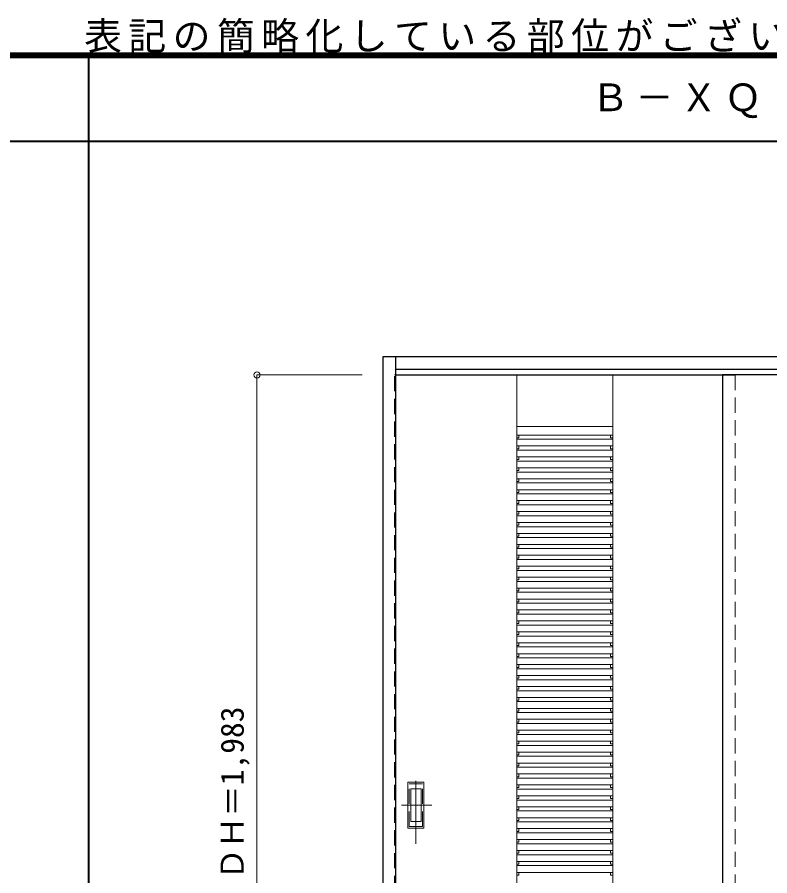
# Model space of a CAD drawing. Units: millimetres, scale not verified. Extents: x -6000 to 5700, y -4307 to 4260.
# Drawn here: x 2725 to 4515, y 2218 to 4260 of the extents above; entities that cross this region are included whole.
import ezdxf
from ezdxf.enums import TextEntityAlignment as Align

# ---------------------------------------------------------------- set-up
doc = ezdxf.new("R2010")
doc.units = ezdxf.units.MM
doc.header["$LTSCALE"] = 30
doc.header["$PDMODE"] = 32
doc.header["$PDSIZE"] = 15
doc.linetypes.add('CHAIN1', pattern=[8, 5, -1, 1, -1])
doc.linetypes.add('DASHED1', pattern=[1.8, 1.2, -0.6])
for name, color, linetype, lineweight in [('0-2_扉', 3, 'Continuous', 25), ('0-3_仕上げ', 4, 'Continuous', 9), ('0-6_引手', 7, 'Continuous', 18), ('0-B_寸法', 4, 'Continuous', 9), ('F-1_枠', 6, 'Continuous', 40)]:
    doc.layers.add(name, color=color, linetype=linetype, lineweight=lineweight)
doc.layers.add('0-A_文字', color=7, linetype='Continuous')
doc.styles.add('ＭＳ ゴシック', font='')
doc.styles.get('ＭＳ ゴシック').set_extended_font_data('MS Gothic')

msp = doc.modelspace()

# ---------------------------------------------------------------- linework, layer by layer
at = {"layer": '0-2_扉', "color": 4, "linetype": 'DASHED1', "lineweight": 9}
for p, q in [((3622, 1426.5), (3622, 3409.5)), ((3622, 3409.5), (3625, 3409.5)), ((4402, 3409.5), (4402, 3405.5)), ((4432, 3409.5), (4432, 3405.5))]:
    msp.add_line(p, q, dxfattribs=at)
at = {"layer": '0-2_扉'}
for p, q in [((3625, 3409.5), (4432, 3409.5)), ((4402, 3409.5), (4402, 1426.5)), ((5209, 3409.5), (4402, 3409.5))]:
    msp.add_line(p, q, dxfattribs=at)
at = {"layer": '0-3_仕上げ', "color": 3, "lineweight": 25}
for p, q in [((3595, 1418), (3595, 3453)), ((3595, 3453), (5239, 3453)), ((3625, 1418), (3625, 3453)), ((3625, 3423), (5209, 3423))]:
    msp.add_line(p, q, dxfattribs=at)
at = {"layer": '0-3_仕上げ', "color": 7, "lineweight": 18}
for p, q in [((3913, 1426.5), (3913, 3409.5)), ((4141, 1426.5), (4141, 3409.5)), ((4141, 3286.5), (3913, 3286.5))]:
    msp.add_line(p, q, dxfattribs=at)
at = {"layer": '0-3_仕上げ', "linetype": 'DASHED1'}
msp.add_line((4432, 3409.5), (4432, 1426.5), dxfattribs=at)
at = {"layer": '0-3_仕上げ'}
for p, q in [((4141, 3266.5), (3913, 3266.5)), ((3918, 3260.08), (3913, 3260.08)), ((4141, 3256.5), (3913, 3256.5)), ((3918, 3266.5), (3918, 3260.08)), ((4136, 3266.5), (4136, 3260.08)), ((4141, 3260.08), (4136, 3260.08)), ((4141, 3240.5), (3913, 3240.5)), ((3918, 3234.08), (3913, 3234.08)), ((4141, 3230.5), (3913, 3230.5)), ((3918, 3240.5), (3918, 3234.08)), ((4136, 3240.5), (4136, 3234.08)), ((4141, 3234.08), (4136, 3234.08)), ((4141, 3214.5), (3913, 3214.5)), ((3918, 3208.08), (3913, 3208.08)), ((3918, 3214.5), (3918, 3208.08)), ((4136, 3214.5), (4136, 3208.08)), ((4141, 3208.08), (4136, 3208.08)), ((4141, 3204.5), (3913, 3204.5)), ((4141, 3188.5), (3913, 3188.5)), ((3918, 3188.5), (3918, 3182.08)), ((4136, 3188.5), (4136, 3182.08)), ((3918, 3182.08), (3913, 3182.08)), ((4141, 3178.5), (3913, 3178.5)), ((4141, 3182.08), (4136, 3182.08)), ((4141, 3162.5), (3913, 3162.5)), ((3918, 3156.08), (3913, 3156.08)), ((4141, 3152.5), (3913, 3152.5)), ((3918, 3162.5), (3918, 3156.08)), ((4136, 3162.5), (4136, 3156.08)), ((4141, 3156.08), (4136, 3156.08)), ((4141, 3136.5), (3913, 3136.5)), ((3918, 3130.08), (3913, 3130.08)), ((4141, 3126.5), (3913, 3126.5)), ((3918, 3136.5), (3918, 3130.08)), ((4136, 3136.5), (4136, 3130.08)), ((4141, 3130.08), (4136, 3130.08)), ((4141, 3110.5), (3913, 3110.5)), ((3918, 3104.08), (3913, 3104.08)), ((3918, 3110.5), (3918, 3104.08)), ((4136, 3110.5), (4136, 3104.08)), ((4141, 3104.08), (4136, 3104.08)), ((4141, 3100.5), (3913, 3100.5)), ((4141, 3084.5), (3913, 3084.5)), ((3918, 3084.5), (3918, 3078.08)), ((4136, 3084.5), (4136, 3078.08)), ((3918, 3078.08), (3913, 3078.08)), ((4141, 3074.5), (3913, 3074.5)), ((4141, 3078.08), (4136, 3078.08)), ((4141, 3058.5), (3913, 3058.5)), ((3918, 3052.08), (3913, 3052.08)), ((4141, 3048.5), (3913, 3048.5)), ((3918, 3058.5), (3918, 3052.08)), ((4136, 3058.5), (4136, 3052.08)), ((4141, 3052.08), (4136, 3052.08)), ((4141, 3032.5), (3913, 3032.5)), ((3918, 3026.08), (3913, 3026.08)), ((4141, 3022.5), (3913, 3022.5)), ((3918, 3032.5), (3918, 3026.08)), ((4136, 3032.5), (4136, 3026.08)), ((4141, 3026.08), (4136, 3026.08)), ((4141, 3006.5), (3913, 3006.5)), ((3918, 3006.5), (3918, 3000.08)), ((4136, 3006.5), (4136, 3000.08)), ((3918, 3000.08), (3913, 3000.08)), ((4141, 2996.5), (3913, 2996.5)), ((4141, 3000.08), (4136, 3000.08)), ((4141, 2980.5), (3913, 2980.5)), ((3918, 2974.08), (3913, 2974.08)), ((4141, 2970.5), (3913, 2970.5)), ((3918, 2980.5), (3918, 2974.08)), ((4136, 2980.5), (4136, 2974.08)), ((4141, 2974.08), (4136, 2974.08)), ((4141, 2954.5), (3913, 2954.5)), ((3918, 2948.08), (3913, 2948.08)), ((4141, 2944.5), (3913, 2944.5)), ((3918, 2954.5), (3918, 2948.08)), ((4136, 2954.5), (4136, 2948.08)), ((4141, 2948.08), (4136, 2948.08)), ((4141, 2928.5), (3913, 2928.5)), ((3918, 2922.08), (3913, 2922.08)), ((3918, 2928.5), (3918, 2922.08)), ((4136, 2928.5), (4136, 2922.08)), ((4141, 2922.08), (4136, 2922.08)), ((4141, 2918.5), (3913, 2918.5)), ((4141, 2902.5), (3913, 2902.5)), ((3918, 2902.5), (3918, 2896.08)), ((4136, 2902.5), (4136, 2896.08)), ((3918, 2896.08), (3913, 2896.08)), ((4141, 2892.5), (3913, 2892.5)), ((4141, 2896.08), (4136, 2896.08)), ((4141, 2876.5), (3913, 2876.5)), ((3918, 2870.08), (3913, 2870.08)), ((4141, 2866.5), (3913, 2866.5)), ((3918, 2876.5), (3918, 2870.08)), ((4136, 2876.5), (4136, 2870.08)), ((4141, 2870.08), (4136, 2870.08)), ((4141, 2850.5), (3913, 2850.5)), ((3918, 2844.08), (3913, 2844.08)), ((4141, 2840.5), (3913, 2840.5)), ((3918, 2850.5), (3918, 2844.08)), ((4136, 2850.5), (4136, 2844.08)), ((4141, 2844.08), (4136, 2844.08)), ((4141, 2824.5), (3913, 2824.5)), ((3918, 2818.08), (3913, 2818.08)), ((3918, 2824.5), (3918, 2818.08)), ((4136, 2824.5), (4136, 2818.08)), ((4141, 2818.08), (4136, 2818.08)), ((4141, 2814.5), (3913, 2814.5)), ((4141, 2798.5), (3913, 2798.5)), ((3918, 2798.5), (3918, 2792.08)), ((4136, 2798.5), (4136, 2792.08)), ((3918, 2792.08), (3913, 2792.08)), ((4141, 2788.5), (3913, 2788.5)), ((4141, 2792.08), (4136, 2792.08)), ((4141, 2772.5), (3913, 2772.5)), ((3918, 2766.08), (3913, 2766.08)), ((4141, 2762.5), (3913, 2762.5)), ((3918, 2772.5), (3918, 2766.08)), ((4136, 2772.5), (4136, 2766.08)), ((4141, 2766.08), (4136, 2766.08)), ((4141, 2746.5), (3913, 2746.5)), ((3918, 2740.08), (3913, 2740.08)), ((4141, 2736.5), (3913, 2736.5)), ((3918, 2746.5), (3918, 2740.08)), ((4136, 2746.5), (4136, 2740.08)), ((4141, 2740.08), (4136, 2740.08)), ((4141, 2720.5), (3913, 2720.5)), ((3918, 2720.5), (3918, 2714.08)), ((4136, 2720.5), (4136, 2714.08)), ((3918, 2714.08), (3913, 2714.08)), ((4141, 2710.5), (3913, 2710.5)), ((4141, 2714.08), (4136, 2714.08)), ((4141, 2694.5), (3913, 2694.5)), ((3918, 2688.08), (3913, 2688.08)), ((4141, 2684.5), (3913, 2684.5)), ((3918, 2694.5), (3918, 2688.08)), ((4136, 2694.5), (4136, 2688.08)), ((4141, 2688.08), (4136, 2688.08)), ((4141, 2668.5), (3913, 2668.5)), ((3918, 2662.08), (3913, 2662.08)), ((4141, 2658.5), (3913, 2658.5)), ((3918, 2668.5), (3918, 2662.08)), ((4136, 2668.5), (4136, 2662.08)), ((4141, 2662.08), (4136, 2662.08)), ((4141, 2642.5), (3913, 2642.5)), ((3918, 2636.08), (3913, 2636.08)), ((3918, 2642.5), (3918, 2636.08)), ((4136, 2642.5), (4136, 2636.08)), ((4141, 2636.08), (4136, 2636.08)), ((4141, 2632.5), (3913, 2632.5)), ((4141, 2616.5), (3913, 2616.5)), ((3918, 2616.5), (3918, 2610.08)), ((4136, 2616.5), (4136, 2610.08)), ((3918, 2610.08), (3913, 2610.08)), ((4141, 2606.5), (3913, 2606.5)), ((4141, 2610.08), (4136, 2610.08)), ((4141, 2590.5), (3913, 2590.5)), ((3918, 2584.08), (3913, 2584.08)), ((4141, 2580.5), (3913, 2580.5)), ((3918, 2590.5), (3918, 2584.08)), ((4136, 2590.5), (4136, 2584.08)), ((4141, 2584.08), (4136, 2584.08)), ((4141, 2564.5), (3913, 2564.5)), ((3918, 2558.08), (3913, 2558.08)), ((4141, 2554.5), (3913, 2554.5)), ((3918, 2564.5), (3918, 2558.08)), ((4136, 2564.5), (4136, 2558.08)), ((4141, 2558.08), (4136, 2558.08)), ((4141, 2538.5), (3913, 2538.5)), ((3918, 2532.08), (3913, 2532.08)), ((3918, 2538.5), (3918, 2532.08)), ((4136, 2538.5), (4136, 2532.08)), ((4141, 2532.08), (4136, 2532.08)), ((4141, 2528.5), (3913, 2528.5)), ((4141, 2512.5), (3913, 2512.5)), ((3918, 2512.5), (3918, 2506.08)), ((4136, 2512.5), (4136, 2506.08)), ((3918, 2506.08), (3913, 2506.08)), ((4141, 2502.5), (3913, 2502.5)), ((4141, 2506.08), (4136, 2506.08)), ((4141, 2486.5), (3913, 2486.5)), ((3918, 2480.08), (3913, 2480.08)), ((4141, 2476.5), (3913, 2476.5)), ((3918, 2486.5), (3918, 2480.08)), ((4136, 2486.5), (4136, 2480.08)), ((4141, 2480.08), (4136, 2480.08)), ((4141, 2460.5), (3913, 2460.5)), ((3918, 2454.08), (3913, 2454.08)), ((4141, 2450.5), (3913, 2450.5)), ((3918, 2460.5), (3918, 2454.08)), ((4136, 2460.5), (4136, 2454.08)), ((4141, 2454.08), (4136, 2454.08)), ((4141, 2434.5), (3913, 2434.5)), ((3918, 2434.5), (3918, 2428.08)), ((4136, 2434.5), (4136, 2428.08)), ((3918, 2428.08), (3913, 2428.08)), ((4141, 2424.5), (3913, 2424.5)), ((4141, 2428.08), (4136, 2428.08)), ((4141, 2408.5), (3913, 2408.5)), ((3918, 2402.08), (3913, 2402.08)), ((4141, 2398.5), (3913, 2398.5)), ((3918, 2408.5), (3918, 2402.08)), ((4136, 2408.5), (4136, 2402.08)), ((4141, 2402.08), (4136, 2402.08)), ((4141, 2382.5), (3913, 2382.5)), ((3918, 2376.08), (3913, 2376.08)), ((4141, 2372.5), (3913, 2372.5)), ((3918, 2382.5), (3918, 2376.08)), ((4136, 2382.5), (4136, 2376.08)), ((4141, 2376.08), (4136, 2376.08)), ((4141, 2356.5), (3913, 2356.5)), ((3918, 2350.08), (3913, 2350.08)), ((3918, 2356.5), (3918, 2350.08)), ((4136, 2356.5), (4136, 2350.08)), ((4141, 2350.08), (4136, 2350.08)), ((4141, 2346.5), (3913, 2346.5)), ((4141, 2330.5), (3913, 2330.5)), ((3918, 2330.5), (3918, 2324.08)), ((4136, 2330.5), (4136, 2324.08)), ((3918, 2324.08), (3913, 2324.08)), ((4141, 2320.5), (3913, 2320.5)), ((4141, 2324.08), (4136, 2324.08)), ((4141, 2304.5), (3913, 2304.5)), ((3918, 2298.08), (3913, 2298.08)), ((4141, 2294.5), (3913, 2294.5)), ((3918, 2304.5), (3918, 2298.08)), ((4136, 2304.5), (4136, 2298.08)), ((4141, 2298.08), (4136, 2298.08)), ((4141, 2278.5), (3913, 2278.5)), ((3918, 2272.08), (3913, 2272.08)), ((4141, 2268.5), (3913, 2268.5)), ((3918, 2278.5), (3918, 2272.08)), ((4136, 2278.5), (4136, 2272.08)), ((4141, 2272.08), (4136, 2272.08)), ((4141, 2252.5), (3913, 2252.5)), ((3918, 2252.5), (3918, 2246.08)), ((4136, 2252.5), (4136, 2246.08)), ((3918, 2246.08), (3913, 2246.08)), ((4141, 2242.5), (3913, 2242.5)), ((4141, 2226.5), (3913, 2226.5)), ((3918, 2226.5), (3918, 2220.08)), ((4141, 2246.08), (4136, 2246.08)), ((4136, 2226.5), (4136, 2220.08)), ((3918, 2220.08), (3913, 2220.08)), ((4141, 2220.08), (4136, 2220.08))]:
    msp.add_line(p, q, dxfattribs=at)
at = {"layer": '0-6_引手', "linetype": 'CHAIN1'}
for p, q in [((3673, 2294.17), (3673, 2465.02)), ((3711.07, 2386.4), (3638.56, 2386.4))]:
    msp.add_line(p, q, dxfattribs=at)
at = {"layer": '0-6_引手'}
for p, q in [((3654, 2441.4), (3692, 2441.4)), ((3654, 2331.4), (3654, 2441.4)), ((3692, 2331.4), (3692, 2441.4)), ((3660.5, 2425.4), (3685.5, 2425.4)), ((3660.5, 2347.4), (3660.5, 2425.4)), ((3685.5, 2347.4), (3685.5, 2425.4)), ((3654, 2331.4), (3692, 2331.4)), ((3660.5, 2347.4), (3685.5, 2347.4))]:
    msp.add_line(p, q, dxfattribs=at)
at = {"layer": '0-6_引手', "linetype": 'DASHED1'}
for p, q in [((3689, 2335.4), (3689, 2437.4)), ((3657, 2335.4), (3689, 2335.4))]:
    msp.add_line(p, q, dxfattribs=at)
msp.add_lwpolyline([(3657, 2335.4), (3657, 2437.4), (3689, 2437.4)], dxfattribs=at)
at = {"layer": '0-B_寸法'}
for q in [(3545, 3409.5), (3295, 1426.5)]:
    msp.add_line((3295, 3409.5), q, dxfattribs=at)
at = {"layer": '0-B_寸法', "color": 7}
msp.add_point((3295, 3409.5), dxfattribs=at)
at = {"layer": 'F-1_枠'}
for p, q in [((-6000, 4175), (5700, 4175)), ((-6000, 4170), (5700, 4170)), ((2895, -3790), (2895, 4175)), ((-6000, 4165), (5700, 4165)), ((-6000, 3965), (5700, 3965))]:
    msp.add_line(p, q, dxfattribs=at)

# ---------------------------------------------------------------- texts
at = {"layer": '0-A_文字', "char_height": 65.98, "attachment_point": 7, "style": 'ＭＳ ゴシック'}
for s, insert in [('\\T1.17;※本図は意匠確認用です。\u3000表記の簡略化している部位がございますのでご注意下さい。', (1515, 4175)), ('\\T1.17;Ｂ－ＸＱ', (4090, 4020))]:
    msp.add_mtext(s, dxfattribs=dict(at, insert=insert))
at = {"layer": '0-B_寸法', "color": 7, "style": 'ＭＳ ゴシック'}
msp.add_text('ＤＨ＝1,983', height=54.99, rotation=90, dxfattribs=at).set_placement((3280, 2208.75), align=Align.BOTTOM_LEFT)

doc.saveas('drawing.dxf')
